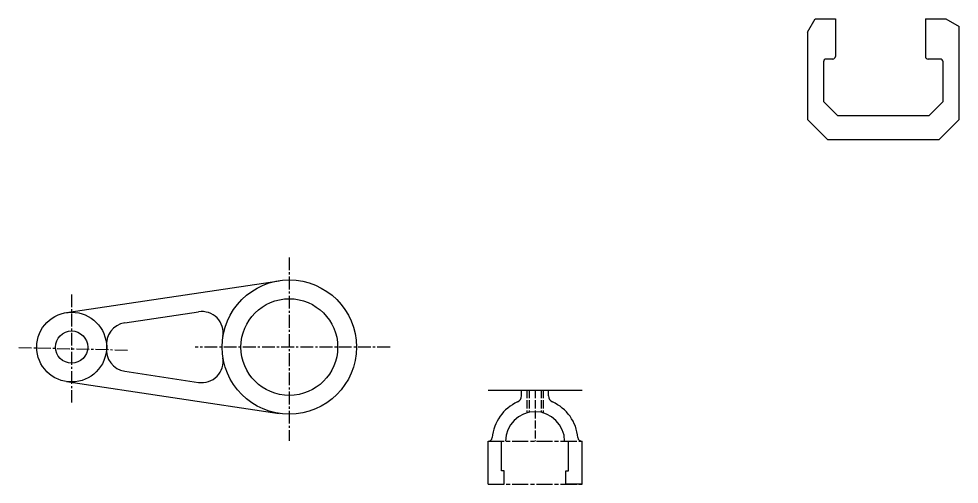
# Model space of a CAD drawing. Header units: millimetres. Extents: x 1568 to 31342, y 459 to 4403.
# Drawn here: x 12559 to 13259, y 562 to 908 of the extents above; entities that cross this region are included whole.
import ezdxf

# ---------------------------------------------------------------- set-up
doc = ezdxf.new("R2010")
doc.units = ezdxf.units.MM
doc.header["$LTSCALE"] = 0.5
for name, pattern in [('ACAD_ISO02W100', [15, 12, -3]), ('ACAD_ISO08W100', [36, 24, -3, 6, -3]), ('CENTER2', [28.575, 19.05, -3.175, 3.175, -3.175])]:
    doc.linetypes.add(name, pattern=pattern)
doc.layers.add('centre line', color=3, linetype='CENTER2')
doc.layers.add('dim', color=210, linetype='Continuous')

msp = doc.modelspace()

# ---------------------------------------------------------------- linework, layer by layer
for p, q in [((13145.954, 898.315), (13151.727, 908.315)), ((13151.727, 908.315), (13166.84, 908.315)), ((13166.84, 908.315), (13166.84, 880.315)), ((13233.84, 908.315), (13248.954, 908.315)), ((13233.84, 908.315), (13233.84, 880.315)), ((13248.954, 908.315), (13258.954, 902.542)), ((12594.487, 689.466), (12752.931, 713.201)), ((12637.909, 681.814), (12692.803, 690.038)), ((12624.339, 663.753), (12624.436, 663.753)), ((12637.909, 645.691), (12692.803, 637.468)), ((12594.487, 638.04), (12752.931, 614.305)), ((12908.264, 631.589), (12978.264, 631.589)), ((12908.264, 561.589), (12908.264, 593.589)), ((12918.264, 571.589), (12918.264, 593.589)), ((12968.264, 571.589), (12968.264, 593.589)), ((12978.264, 561.589), (12978.264, 593.589)), ((12920.264, 571.589), (12918.264, 571.589)), ((12920.264, 561.589), (12920.264, 571.589)), ((12966.264, 561.589), (12966.264, 571.589)), ((12966.264, 571.589), (12968.264, 571.589)), ((12908.264, 561.589), (12920.264, 561.589)), ((12978.264, 561.589), (12966.264, 561.589))]:
    msp.add_line(p, q)
at = {"linetype": 'ACAD_ISO02W100'}
for p, q in [((12933.264, 627.412), (12933.264, 631.589)), ((12937.264, 631.589), (12937.264, 614.755)), ((12938.764, 631.589), (12938.764, 615.123)), ((12947.764, 631.589), (12947.764, 615.123)), ((12949.264, 631.589), (12949.264, 614.755)), ((12953.264, 627.412), (12953.264, 631.589))]:
    msp.add_line(p, q, dxfattribs=at)
for points in [[(13145.954, 898.315), (13145.954, 833.315), (13160.954, 818.315), (13243.954, 818.315), (13258.954, 833.315), (13258.954, 902.542)], [(13157.954, 846.771), (13168.409, 836.315), (13236.498, 836.315), (13246.954, 846.771)]]:
    msp.add_lwpolyline(points)
for points in [[(13164.84, 878.315), (13159.954, 878.315, 0.4142136), (13157.954, 876.315), (13157.954, 846.771)], [(13246.954, 846.771), (13246.954, 876.315, 0.4142136), (13244.954, 878.315), (13235.84, 878.315)]]:
    msp.add_lwpolyline(points, format="xyb")
for centre, radius in [((12760.339, 663.753), 50), ((12760.339, 663.753), 36), ((12598.339, 663.753), 26), ((12598.339, 663.753), 12)]:
    msp.add_circle(centre, radius)
for centre, radius, start, end in [((13164.84, 880.315), 2, 270, 0), ((13235.84, 880.315), 2, 180, 270), ((12695.173, 674.214), 16, 350.879923, 98.519624), ((12640.279, 665.991), 16, 98.519624, 188.040897), ((12640.279, 661.515), 16, 171.959103, 261.480376), ((12695.173, 653.292), 16, 261.480376, 9.120077), ((12928.264, 627.412), 5, 293.916534, 0), ((12958.264, 627.412), 5, 180, 246.083466), ((12943.264, 593.589), 32, 113.916534, 175.0829), ((12943.264, 593.589), 32, 4.9171, 66.083466), ((12943.264, 593.589), 22, 0, 180), ((12908.392, 596.589), 3, 270, 355.0829), ((12978.135, 596.589), 3, 184.9171, 270)]:
    msp.add_arc(centre, radius, start, end)
at = {"layer": 'centre line'}
for p, q in [((12760.339, 730.553), (12760.339, 593.924)), ((12598.339, 703.005), (12598.339, 622.534)), ((12559.023, 663.471), (12640.279, 661.515)), ((12835.331, 663.753), (12690.339, 663.753))]:
    msp.add_line(p, q, dxfattribs=at)
at = {"layer": 'dim', "linetype": 'ACAD_ISO02W100'}
msp.add_line((12943.264, 631.589), (12943.264, 593.589), dxfattribs=at)
at = {"layer": 'dim', "linetype": 'ACAD_ISO08W100'}
for p, q in [((12908.264, 593.589), (12978.264, 593.589)), ((12908.264, 561.589), (12978.264, 561.589))]:
    msp.add_line(p, q, dxfattribs=at)

doc.saveas('drawing.dxf')
